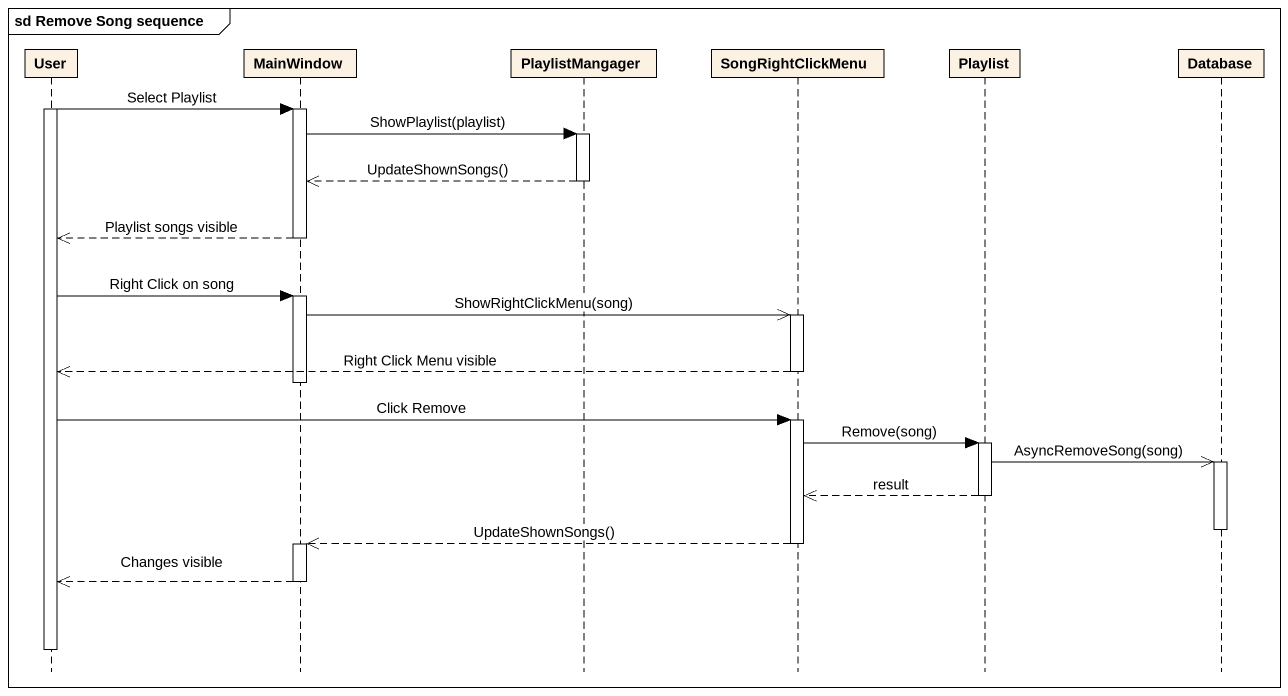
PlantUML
@startuml
mainframe sd Remove Song sequence
hide footbox
participant User
participant MainWindow
participant PlaylistMangager
participant SongRightClickMenu
participant Playlist
participant "Database" as Database_

activate User
User -> MainWindow : Select Playlist
activate MainWindow
MainWindow -> PlaylistMangager : ShowPlaylist(playlist)
activate PlaylistMangager
PlaylistMangager -->> MainWindow : UpdateShownSongs()
deactivate PlaylistMangager
MainWindow -->> User : Playlist songs visible
deactivate MainWindow
User -> MainWindow : Right Click on song
activate MainWindow
MainWindow ->> SongRightClickMenu : ShowRightClickMenu(song)
activate SongRightClickMenu
SongRightClickMenu -->> User : Right Click Menu visible
deactivate SongRightClickMenu
deactivate MainWindow
User -> SongRightClickMenu : Click Remove
activate SongRightClickMenu
SongRightClickMenu -> Playlist : Remove(song)
activate Playlist
Playlist ->> Database_ : AsyncRemoveSong(song)
activate Database_
Playlist -->> SongRightClickMenu : result
deactivate Playlist
deactivate Database_
SongRightClickMenu -->> MainWindow : UpdateShownSongs()
deactivate SongRightClickMenu
activate MainWindow
MainWindow -->> User : Changes visible
deactivate MainWindow
deactivate User
@enduml
